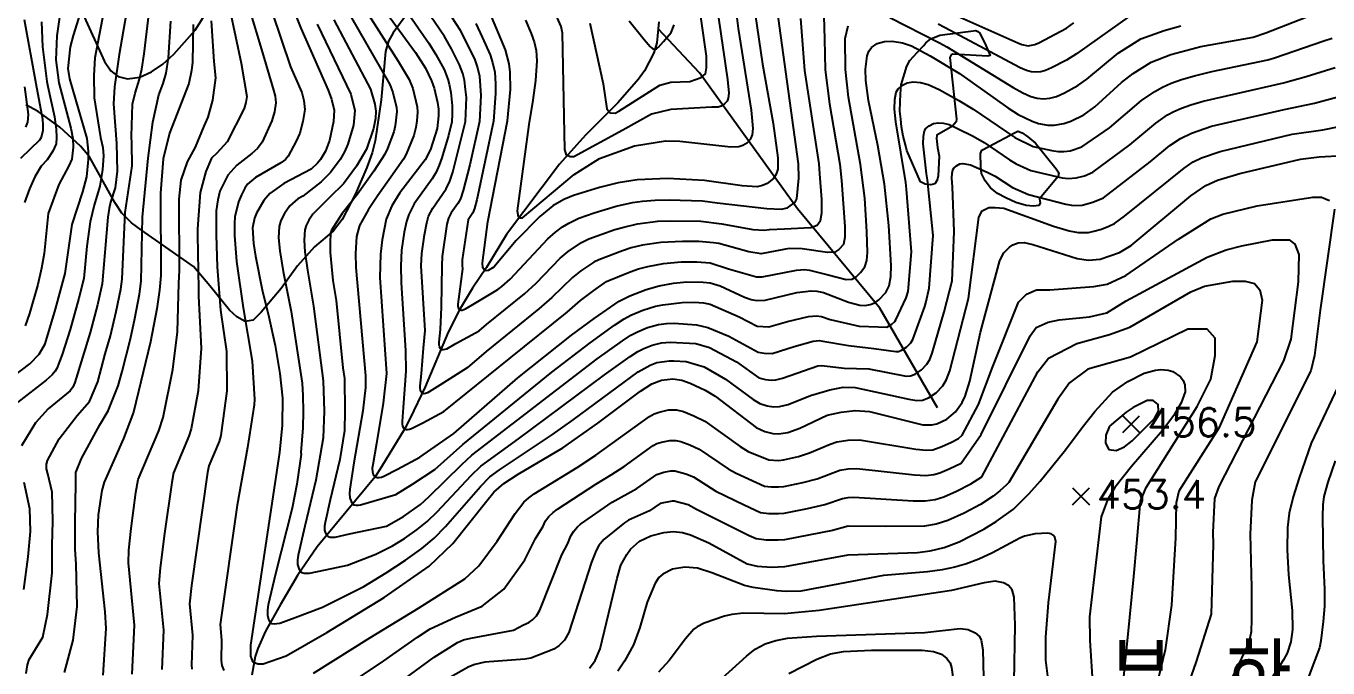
# Model space of a CAD drawing. Extents: x 197794 to 200030, y 561152 to 563931.
# Drawn here: x 198000.5 to 198413.7, y 562794.6 to 562998.3 of the extents above; entities that cross this region are included whole.
import ezdxf

# ---------------------------------------------------------------- set-up
doc = ezdxf.new("R2010")
doc.units = 0
for name, color, linetype in [('E0022112', 5, 'CONTINUOUS'), ('F0017111', 30, 'CONTINUOUS'), ('F0017114', 7, 'CONTINUOUS'), ('F0027132', 7, 'CONTINUOUS'), ('F0027217', 7, 'CONTINUOUS'), ('G0037213', 32, 'CONTINUOUS'), ('H0049233', 3, 'CONTINUOUS')]:
    doc.layers.add(name, color=color, linetype=linetype)
doc.styles.add('NGSW', font='romans.shx', dxfattribs={"bigfont": 'ngsw.shx'})

# ---------------------------------------------------------------- blocks, each defined once
blk = doc.blocks.new('F0027217')
at = {"layer": 'F0027217'}
for p, q in [((-2.652, 2.652), (2.652, -2.652)), ((-2.652, -2.652), (2.652, 2.652))]:
    blk.add_line(p, q, dxfattribs=at)

msp = doc.modelspace()

# ---------------------------------------------------------------- linework, layer by layer
at = {"layer": 'E0022112', "flags": 128}
for points in [[(198201.29, 562999.66), (198201.069, 562997.452), (198200.63, 562993.06), (198199.69, 562989.82), (198196.79, 562984.09), (198194.84, 562981.45), (198188.29, 562973.94), (198177.99, 562963.73), (198169.8, 562954.48), (198152.95, 562932.18), (198146.57, 562921.7), (198142.17, 562915.17), (198138.02, 562908.3), (198134.42, 562901.24), (198127.15, 562883.82), (198122.41, 562873.92), (198120.57, 562870.42), (198113.32, 562858.47), (198111.29, 562855.31), (198092.92, 562833.03), (198086.61, 562823.94), (198081.22, 562814.75), (198076.47, 562806.29), (198074, 562800.81), (198073.19, 562798.31), (198072.14, 562792.39)], [(198289.784, 562877.198), (198271.462, 562908.83), (198245.313, 562940.305), (198214.172, 562983.461), (198201.069, 562997.452)]]:
    msp.add_lwpolyline(points, dxfattribs=at)
at = {"layer": 'F0017111'}
for points, elevation in [([(198179.4, 562999.25), (198183.65, 562980.03), (198184.83, 562972.02), (198185.89, 562970.84), (198187.42, 562970.72), (198188.59, 562971.29), (198201.58, 562979.56), (198205.11, 562980.51), (198211.13, 562980.74), (198214.79, 562982.04), (198216.08, 562983.22), (198216.44, 562985.1), (198216.44, 562988.76), (198213.16, 563011.87)], 360), ([(198011.91, 563007.22), (198010.2, 562995.22), (198009.94, 562987.58), (198010.84, 562980.33), (198014.7, 562965.94), (198015.35, 562962.7), (198015.47, 562959.95), (198015.01, 562956.15), (198014.08, 562953.99), (198010.91, 562948.11), (198007.52, 562938.85), (198006.18, 562926.17), (198005.39, 562921.51), (198004.22, 562916.35), (198001.53, 562907.11), (198000.24, 562903.25)], 480), ([(198159.02, 563000.2), (198160.84, 562995.96), (198161.77, 562993.37), (198162.38, 562990.54), (198162.54, 562987.27), (198162.15, 562981.09), (198161.29, 562974.85), (198160.02, 562967.07), (198156.38, 562939.68), (198156.62, 562937.91), (198157.21, 562937.49), (198157.99, 562937.44), (198174.43, 562951.24), (198182.45, 562956.31), (198193.54, 562960.32), (198203.44, 562961.96), (198207.97, 562961.78), (198224.18, 562960.04), (198226.73, 562960.07), (198228, 562960.51), (198229.41, 562961.42), (198230.54, 562962.6), (198231.08, 562963.8), (198231.28, 562965.88), (198230.68, 562971.68), (198226.63, 562997.55), (198225.3, 563007.82)], 370), ([(198025.21, 563003.22), (198022.34, 562988.29), (198021.97, 562982.64), (198022.09, 562975.51), (198024.14, 562962.99), (198024.87, 562959.75), (198025.04, 562957.11), (198024.74, 562952.78), (198023.95, 562947.56), (198022.07, 562941.5), (198020.81, 562936.19), (198019.81, 562928.54), (198018.78, 562918.2), (198017.27, 562912.03), (198014.52, 562902.02), (198011.9, 562894.07), (198010.28, 562889.71), (198009.76, 562888.79), (198008.81, 562887.67), (198006.83, 562885.92), (197997.83, 562879.01)], 470), ([(198065.2, 563003.46), (198068.76, 562986.56), (198070.53, 562976), (198070.24, 562974.09), (198069.73, 562972.22), (198064.3, 562961.62), (198061.01, 562957.99), (198059.33, 562956.39), (198057.55, 562952.22), (198055.78, 562945.57), (198054.91, 562934.03), (198054.9, 562932.07), (198055.2, 562914.93), (198055.19, 562912.65), (198056.03, 562896.14), (198055.09, 562882.62), (198052.93, 562870.49), (198052.17, 562868.19), (198047.3, 562856.58), (198046.72, 562853.48), (198044.47, 562837.32), (198043.08, 562826.43), (198042.67, 562821.47), (198044.08, 562806.64), (198043.59, 562794.12)], 440), ([(198071.53, 563003.21), (198075.18, 562990.87), (198079, 562977.98), (198079.55, 562976.08), (198079.73, 562973.94), (198079.3, 562971.07), (198078.53, 562968.26), (198075.42, 562961.48), (198073.97, 562959.48), (198072.11, 562957.89), (198067.4, 562954.16), (198064.56, 562950.97), (198061.96, 562945.91), (198061.4, 562943.21), (198060.84, 562939.65), (198060.77, 562931.99), (198061.19, 562921.89), (198062.24, 562908.21), (198064.08, 562895.03), (198064.25, 562882.61), (198062.29, 562868.36), (198061.74, 562866.46), (198058.49, 562858.73), (198058.11, 562856.66), (198053.02, 562820.8), (198052.37, 562814.95), (198053.3, 562805.06), (198052.98, 562795.54), (198053.13, 562794.27)], 435), ([(198078.44, 563002.98), (198084.43, 562985.43), (198087.96, 562977.27), (198088.69, 562974.73), (198088.94, 562971.88), (198088.36, 562968.06), (198087.34, 562964.31), (198086.22, 562961.85), (198083.67, 562957.02), (198082.8, 562955.96), (198081.3, 562954.94), (198073.27, 562950.27), (198070.75, 562948.13), (198069.89, 562946.86), (198068.84, 562944.83), (198067.9, 562942.59), (198066.75, 562937.75), (198066.6, 562935.69), (198066.64, 562931.91), (198067.25, 562923.58), (198069.4, 562908.97), (198072.27, 562891.97), (198073.02, 562879.86), (198072.91, 562878.16), (198070.75, 562864.57), (198067.53, 562846.26), (198062.06, 562808.43), (198062.53, 562803.49), (198062.36, 562796.95), (198062.67, 562795.45), (198063.28, 562793.88)], 430), ([(198108.57, 563003.01), (198118.63, 562987.23), (198122.09, 562981.39), (198123.24, 562978.49), (198124.61, 562972.73), (198124.74, 562971.06), (198124.55, 562968.26), (198124.19, 562966.11), (198123.52, 562963.62), (198121.17, 562957.69), (198120.24, 562956.12), (198116.25, 562950.43), (198112.09, 562944.55), (198109.21, 562940.12), (198106.33, 562935.03), (198105.31, 562931.53), (198105, 562926.17), (198105.19, 562921.76), (198108.22, 562887.29), (198108.21, 562883.59), (198107.37, 562876.18), (198104.55, 562859.71), (198103.22, 562851.35), (198103.16, 562849.97), (198103.22, 562848.6), (198103.65, 562847.47), (198104.15, 562846.65), (198104.6, 562846.44), (198105.22, 562846.28), (198105.94, 562846.33), (198106.68, 562846.39), (198110.96, 562847.65), (198117.86, 562849.66), (198123.13, 562852.93), (198130.21, 562857.62), (198139.09, 562865.56), (198167.34, 562888.48), (198179.47, 562897.82), (198187.22, 562903.38), (198190.3, 562905.39), (198192.45, 562906.6), (198196.2, 562908.17), (198200.29, 562909.45), (198202.6, 562909.91), (198208.7, 562910.56), (198212.48, 562910.69), (198215.46, 562910.55), (198217.6, 562910.1), (198226.85, 562906.1), (198232.57, 562903.07), (198236.19, 562902.9), (198242.14, 562904.59), (198248.84, 562906.2), (198251.37, 562906.4), (198252.95, 562906.16), (198255.68, 562905.22), (198264.9, 562903.1), (198270.93, 562902.91), (198273.62, 562902.8), (198275.22, 562903.72), (198276.23, 562904.62), (198276.53, 562905.12), (198279.78, 562912.13), (198280.43, 562914.15), (198281.51, 562926.68), (198279.96, 562946.6), (198279.68, 562948.7), (198276.49, 562967.92), (198276.09, 562971.92), (198276.24, 562975.08), (198276.66, 562977.35), (198277.23, 562978.4), (198278.4, 562979.45), (198280.15, 562980.29), (198282.04, 562980.59), (198284.33, 562980.4), (198286.78, 562979.78), (198290.28, 562978.16), (198296.56, 562974.73), (198301.02, 562972), (198314.25, 562962.99), (198320.08, 562960.15), (198326.05, 562958.83), (198328.1, 562958.54), (198329.86, 562958.57), (198331.83, 562958.79), (198335.56, 562960.05), (198344.39, 562966.05), (198354.52, 562974.68), (198358.74, 562977.6), (198361.19, 562978.98), (198363.92, 562980.2), (198367.21, 562981.36), (198371.32, 562982.55), (198376.85, 562983.87), (198394.54, 562987.63), (198396.74, 562988.24), (198412.34, 562993.65), (198415.02, 562994.46)], 405), ([(198120.56, 563004.01), (198128.3, 562992.92), (198130.57, 562989.3), (198133.13, 562984.52), (198134.32, 562981.53), (198134.79, 562979.9), (198135.27, 562977.27), (198135.72, 562973.05), (198135.74, 562970.38), (198135.57, 562967.94), (198134.55, 562963.66), (198132.42, 562956.47), (198131.64, 562954.23), (198130.63, 562952.02), (198129.39, 562949.87), (198123.69, 562941.92), (198121.94, 562938.57), (198121.22, 562936.31), (198120.53, 562932.93), (198119.66, 562927.17), (198119.4, 562922.24), (198119.57, 562916.85), (198120.89, 562895.35), (198121, 562888.77), (198120.13, 562877.33), (198119.85, 562872.85), (198119.88, 562872.12), (198119.98, 562871.41), (198120.26, 562870.83), (198120.57, 562870.42), (198121.01, 562870.31), (198121.58, 562870.28), (198122.21, 562870.44), (198122.85, 562870.61), (198126.43, 562872.42), (198133.1, 562876), (198154.37, 562893.16), (198172.24, 562907.55), (198176.46, 562911.25), (198180.66, 562914.47), (198184.7, 562917.24), (198185.49, 562917.63), (198192.25, 562920.39), (198194.91, 562921.32), (198197.78, 562922.03), (198202.81, 562922.99), (198208.43, 562923.48), (198213.4, 562923.54), (198217.57, 562923.23), (198223.43, 562921.27), (198230.79, 562919.23), (198232.32, 562918.8), (198234.09, 562918.72), (198245.04, 562920.91), (198247.57, 562921.11), (198249.14, 562920.88), (198255.08, 562919.35), (198260.72, 562917.94), (198262.63, 562918.02), (198263.94, 562918.78), (198265.34, 562920.09), (198266.64, 562921.89), (198267.3, 562923.92), (198267.54, 562926.48), (198267.37, 562933.07), (198266.68, 562943.68), (198265.33, 562954.39), (198261.48, 562975.78), (198260.52, 562984.59), (198260.47, 562994.34), (198261.44, 562998.46)], 395), ([(198253.63, 563001.49), (198253.88, 562994.2), (198254.06, 562984.41), (198255.5, 562973.7), (198258.76, 562954.48), (198259.32, 562949.36), (198260.39, 562934.7), (198260.39, 562931.3), (198259.89, 562929.06), (198258.48, 562927.4), (198257.16, 562926.57), (198254.83, 562926.49), (198246.78, 562927.65), (198242.71, 562927.78), (198238.79, 562926.99), (198233.81, 562926.08), (198229.91, 562926.66), (198220.38, 562929.3), (198218.63, 562929.54), (198214, 562929.98), (198208.81, 562930.02), (198201.91, 562929.68), (198196.18, 562928.79), (198192.54, 562927.94), (198189.8, 562927.06), (198182.3, 562924.2), (198180.71, 562923.43), (198176.6, 562920.63), (198173.92, 562918.56), (198167.31, 562912.18), (198163.26, 562908.64), (198146.56, 562895.02), (198140.46, 562889.88), (198131.83, 562884.38), (198128.44, 562882.26), (198127.87, 562881.95), (198127.26, 562881.73), (198126.7, 562881.68), (198126.2, 562881.85), (198125.83, 562882.23), (198125.62, 562882.76), (198125.56, 562883.41), (198125.58, 562884.07), (198126.01, 562888.1), (198126.63, 562896.08), (198127.13, 562901.77), (198125.9, 562922.28), (198126.08, 562926.16), (198126.95, 562932.12), (198127.63, 562935.89), (198128.23, 562937.98), (198129.54, 562940.5), (198133.86, 562946.71), (198134.94, 562949.08), (198135.94, 562951.98), (198139.99, 562968.01), (198140.23, 562975.68), (198140, 562978.18), (198139.6, 562981.18), (198139.06, 562983.29), (198138.01, 562986.08), (198135.47, 562991.16), (198133.29, 562994.98), (198127.33, 563003.67)], 390), ([(198134.09, 563003.33), (198138.28, 562997.05), (198142.89, 562987.65), (198143.79, 562985.05), (198144.4, 562982.46), (198144.86, 562976.33), (198144.4, 562968.08), (198141.29, 562954.35), (198139.24, 562946.13), (198138.33, 562943.55), (198137.49, 562942), (198135.39, 562939.08), (198134.51, 562937.4), (198134.04, 562935.46), (198132.5, 562925.16), (198132.4, 562922.31), (198132.27, 562909.17), (198131.93, 562902.08), (198131.54, 562897.99), (198131.54, 562897.32), (198131.62, 562896.66), (198131.86, 562896.12), (198132.12, 562895.74), (198132.49, 562895.66), (198132.96, 562895.65), (198133.47, 562895.8), (198133.99, 562895.96), (198136.89, 562897.56), (198144.31, 562901.64), (198146.64, 562903.59), (198158.72, 562913.34), (198162.38, 562916.8), (198170.01, 562924.71), (198172.54, 562926.79), (198176.73, 562929.62), (198179.1, 562930.78), (198187.35, 562933.73), (198190.17, 562934.57), (198194.59, 562935.55), (198201.01, 562936.38), (198204.94, 562936.58), (198214.6, 562936.41), (198221.3, 562935.58), (198231.15, 562933.8), (198234.89, 562933.55), (198236.42, 562933.82), (198241.2, 562933.96), (198249.52, 562934.39), (198251.51, 562935.13), (198252.59, 562936.63), (198253.01, 562939.03), (198253.01, 562943.27), (198252.44, 562951.48), (198252.19, 562954.57), (198247.6, 562984.24), (198246.34, 563000.74)], 385), ([(198143.27, 562999.11), (198145.25, 562994.86), (198147.77, 562989.21), (198148.52, 562986.81), (198149.21, 562983.74), (198149.48, 562980.02), (198149.49, 562976.98), (198148.81, 562968.15), (198143.55, 562943.18), (198142.8, 562940.4), (198142.29, 562939.12), (198140.8, 562936.82), (198138.91, 562924.15), (198138.91, 562922.34), (198138.99, 562921.27), (198137.95, 562913.21), (198137.56, 562910.05), (198137.54, 562909.53), (198137.58, 562909.02), (198137.73, 562908.6), (198138.02, 562908.3), (198138.44, 562908.15), (198138.91, 562908.18), (198139.43, 562908.35), (198139.92, 562908.59), (198142.83, 562910.32), (198150.22, 562914.77), (198151.45, 562915.73), (198154.17, 562918.03), (198166.1, 562930.86), (198168.48, 562932.95), (198170.71, 562934.58), (198172.74, 562935.81), (198175.91, 562937.35), (198180.76, 562939.04), (198187.8, 562941.19), (198193, 562942.3), (198196.18, 562942.75), (198200.11, 562943.08), (198204.62, 562943.22), (198215.21, 562942.84), (198219.79, 562942.27), (198235.64, 562940.44), (198240.12, 562940.19), (198242.11, 562940.67), (198244.61, 562942.5), (198245.09, 562943.46), (198245.77, 562950.04), (198245.62, 562954.67), (198244.52, 562963.12), (198238.85, 563003.8)], 380), ([(198220.21, 563000.92), (198223.06, 562981.35), (198223.51, 562977.01), (198223.36, 562975.44), (198222.95, 562974.54), (198222.11, 562973.66), (198221.05, 562972.97), (198220.09, 562972.65), (198218.18, 562972.62), (198205.1, 562971.88), (198198.97, 562970.35), (198189.89, 562965.28), (198174.32, 562956.79), (198173.14, 562956.79), (198171.96, 562957.38), (198171.49, 562959.15), (198170.74, 562996.06), (198170.28, 562998.18), (198167.9, 563003.69)], 365), ([(197999.84, 563000.4), (198003.55, 562980.09), (198005.66, 562968.81), (198005.86, 562966.84), (198005.81, 562965.2), (198005.26, 562963.01), (198004.79, 562962.12), (198001.74, 562959.25), (197998.73, 562956.32)], 490), ([(198032.3, 563002.12), (198030.04, 562989.28), (198028.6, 562979.01), (198028.22, 562973.63), (198029.22, 562961.1), (198029.44, 562952.28), (198028.74, 562947.01), (198027.33, 562942.46), (198026.83, 562940.49), (198026.39, 562937.66), (198024.69, 562916.55), (198023.19, 562909.87), (198020.88, 562901.05), (198015.97, 562885.19), (198015.28, 562883.72), (198014.47, 562882.62), (198007.55, 562876.84), (198003.47, 562872.47), (197999.02, 562865.1)], 465), ([(198005.41, 562999.63), (198005.67, 562991.73), (198007.05, 562980.71), (198007.35, 562979.11), (198009.53, 562969.57), (198010.07, 562965.57), (198010.15, 562962.93), (198010, 562961.01), (198008.99, 562958.62), (198007.14, 562955.92), (198005.29, 562953.91), (198003.25, 562950.48), (198001.62, 562946.64), (197999.96, 562942.32)], 485), ([(198000.54, 562792.83), (198000.92, 562795.63), (198001.48, 562797.27), (198005.76, 562804.44), (198007.26, 562811.6), (198008.8, 562824.8), (198008.79, 562833.52), (198009.01, 562841.25), (198008.79, 562850.42), (198007.4, 562856.23), (198006.95, 562857.85), (198007.01, 562859.31), (198007.32, 562860.43), (198011.04, 562867.34), (198016.72, 562874.75), (198020.6, 562879.2), (198023.24, 562885.44), (198025.64, 562894.34), (198027.24, 562900.08), (198029.12, 562907.71), (198030.6, 562914.89), (198030.96, 562918.04), (198031.97, 562939.13), (198032.59, 562943.42), (198034.12, 562953.95), (198034.1, 562961.1), (198033.92, 562963.41), (198034.23, 562973.51), (198035.1, 562977.01), (198036.46, 562981.48), (198037.24, 562984.62), (198038.02, 562989.54), (198039.39, 563001.01)], 460), ([(198012.7, 562793.18), (198015.44, 562803.43), (198016.69, 562814.11), (198016.41, 562827.59), (198016.11, 562832.34), (198016.12, 562840.9), (198016.3, 562853.07), (198016.3, 562856.67), (198018.11, 562861.12), (198023.94, 562871.8), (198026.57, 562876.24), (198029.73, 562884.16), (198030.94, 562888.74), (198033.6, 562899.11), (198035.05, 562905.55), (198036.51, 562913.23), (198037, 562917.43), (198037.48, 562937.73), (198039.25, 562956.45), (198040.74, 562967.88), (198042.67, 562976.49), (198043.96, 562980.07), (198044.91, 562983.4), (198045.68, 562988.21), (198046.48, 562999.91)], 455), ([(198034.21, 562792.71), (198034.85, 562808.21), (198032.98, 562827.99), (198033.14, 562832.06), (198033.85, 562838.94), (198035.34, 562850.3), (198036.1, 562854.43), (198042.6, 562869.91), (198043.96, 562874.1), (198047.03, 562889.3), (198048.53, 562901.27), (198048.97, 562916.71), (198049.16, 562920.76), (198049.03, 562943.44), (198049.72, 562949.46), (198051.7, 562955.21), (198054.25, 562959.86), (198057.06, 562966.59), (198058.25, 562969.39), (198059.78, 562974.78), (198060.68, 562981.91), (198060.23, 562987.11), (198059.37, 562999.99)], 445), ([(198092.91, 562998.97), (198103.6, 562976.7), (198104.86, 562971.49), (198104.43, 562966.91), (198102.64, 562960.82), (198101.54, 562958.41), (198100.13, 562955.95), (198097.14, 562951.86), (198094.15, 562948.87), (198088.33, 562944.4), (198086.76, 562943.49), (198084.24, 562941.34), (198082.54, 562938.86), (198081.33, 562936.61), (198080.82, 562934.77), (198080.65, 562931.1), (198080.99, 562927.01), (198082.08, 562920.4), (198084.65, 562907.77), (198088.13, 562884.96), (198088.37, 562881.15), (198088.43, 562876.02), (198088.32, 562870.8), (198087.72, 562862.98), (198087.8, 562862.46), (198086.47, 562852.95), (198084.92, 562845.36), (198079.68, 562824.55), (198077.32, 562814.69), (198077.12, 562813.05), (198077.07, 562811.41), (198077.47, 562810.02), (198078, 562809), (198078.54, 562808.79), (198079.28, 562808.65), (198080.12, 562808.75), (198080.98, 562808.87), (198085.92, 562810.62), (198094.59, 562813.94), (198107.73, 562820.48), (198114.73, 562824.78), (198120.93, 562828.86), (198126.09, 562832.59), (198129.98, 562835.84), (198133.62, 562839.54), (198144.67, 562852.24), (198147.68, 562855.24), (198150.76, 562857.55), (198167.59, 562868.75), (198174.12, 562873.4), (198194.74, 562888.58), (198198.59, 562890.69), (198200.71, 562891.53), (198204.71, 562892.15), (198206.04, 562892.09), (198209.95, 562891.89), (198215.73, 562890.19), (198222.48, 562886.28), (198231.22, 562879.88), (198233.32, 562878.51), (198235.69, 562877.77), (198237.73, 562877.49), (198239.62, 562877.59), (198242.33, 562878.29), (198249.45, 562881.13), (198255.53, 562882.86), (198259.79, 562883.71), (198263.62, 562883.63), (198272.38, 562881.78), (198280.61, 562879.93), (198283.18, 562879.52), (198284.96, 562879.64), (198286.9, 562880.37), (198289.38, 562881.97), (198291.42, 562884.18), (198292.64, 562886.21), (198293.65, 562888.93), (198299.58, 562911.93), (198302.87, 562937.72), (198303.88, 562939.72), (198306.03, 562940.73), (198308.03, 562940.73), (198310.76, 562940.58), (198326.59, 562934.84), (198331.59, 562933.4), (198334.37, 562932.85), (198337.63, 562932.86), (198339.41, 562933.2), (198341.79, 562933.93), (198344.17, 562934.83), (198345.95, 562935.7), (198349.05, 562937.97), (198368.04, 562953.24), (198370.87, 562955.21), (198373.57, 562956.49), (198379.47, 562958.5), (198402.36, 562964), (198412.06, 562965.45), (198417.73, 562966.58)], 420), ([(198098.13, 563000.32), (198109.76, 562978.26), (198111.15, 562973.52), (198111.48, 562971.34), (198111.35, 562969.04), (198110.79, 562965.81), (198108.51, 562959.25), (198105.31, 562953.84), (198101.23, 562948.31), (198096.92, 562944), (198091.55, 562938.62), (198090.27, 562936.76), (198089.37, 562935.07), (198088.98, 562933.69), (198088.8, 562930.36), (198088.99, 562926.73), (198089.78, 562920.86), (198091.75, 562909.5), (198094.83, 562885.73), (198095.05, 562876.08), (198094.74, 562867.68), (198092.45, 562854.2), (198088.92, 562839.63), (198086.83, 562830.48), (198086.65, 562828.97), (198086.62, 562827.45), (198087.01, 562826.16), (198087.5, 562825.22), (198088.01, 562824.93), (198088.73, 562824.7), (198089.57, 562824.69), (198090.44, 562824.7), (198095.57, 562825.77), (198102.49, 562827.23), (198111.52, 562830.71), (198116.74, 562833.4), (198120.58, 562835.77), (198124.64, 562838.62), (198127.8, 562841.16), (198130.97, 562844.21), (198141.71, 562855.72), (198144.82, 562858.68), (198156.82, 562867.33), (198184.08, 562887.61), (198192.24, 562893.51), (198194.65, 562895.02), (198196.54, 562895.99), (198199.21, 562897.08), (198202.13, 562897.81), (198204.89, 562898.03), (198213.1, 562897.6), (198217.35, 562896.32), (198225.94, 562891.83), (198233.07, 562886.7), (198235.19, 562886.15), (198237.06, 562885.95), (198238.47, 562886.03), (198240.51, 562886.56), (198251.8, 562890.51), (198253.06, 562890.6), (198253.85, 562890.49), (198260.15, 562889.79), (198267.95, 562889.51), (198279.84, 562887.27), (198281.18, 562887.36), (198282.63, 562887.91), (198284.66, 562889.22), (198286.36, 562890.99), (198287.27, 562892.51), (198288.02, 562894.55), (198291.9, 562907.65), (198294.4, 562917.48), (198294.99, 562933.13), (198294.49, 562947.27), (198294.33, 562950.04), (198294.4, 562951.62), (198294.62, 562952.76), (198294.9, 562953.28), (198295.75, 562953.98), (198296.88, 562954.57), (198297.82, 562954.72), (198300.19, 562954.32), (198305.51, 562951.97), (198308.06, 562950.73), (198313.57, 562947.13), (198318.66, 562944.92), (198330.43, 562941.78), (198332.87, 562941.42), (198335.69, 562941.5), (198339.09, 562942.4), (198342.48, 562943.82), (198357.28, 562955.24), (198363.53, 562960.39), (198366.83, 562962.68), (198370.36, 562964.39), (198376.76, 562966.52), (198399.76, 562971.88), (198409.39, 562973.87), (198416.82, 562975.87)], 415), ([(198103.35, 563001.66), (198115.93, 562979.83), (198116.89, 562977.21), (198118.02, 562972.46), (198118.11, 562971.2), (198117.67, 562966.69), (198117.16, 562964.72), (198115.23, 562959.53), (198114.38, 562957.68), (198110.84, 562952.31), (198105.66, 562944.99), (198100.79, 562938.9), (198098.86, 562935.89), (198097.4, 562933.53), (198097.15, 562932.61), (198096.95, 562929.63), (198097, 562926.45), (198097.87, 562917.63), (198098.86, 562911.24), (198101.06, 562889.86), (198101.52, 562886.51), (198101.67, 562876.14), (198101.55, 562870), (198100.12, 562860.78), (198097.02, 562847.99), (198095.37, 562840.79), (198095.23, 562839.59), (198095.21, 562838.39), (198095.51, 562837.38), (198095.9, 562836.64), (198096.36, 562836.38), (198097, 562836.17), (198097.76, 562836.17), (198098.54, 562836.18), (198103.13, 562837.15), (198114.89, 562839.64), (198120.23, 562842.67), (198125.63, 562846.49), (198128.31, 562848.89), (198138.76, 562859.19), (198141.95, 562862.12), (198181.78, 562892.72), (198189.73, 562898.45), (198192.47, 562900.21), (198194.49, 562901.29), (198197.7, 562902.63), (198201.21, 562903.63), (198203.75, 562903.97), (198206.18, 562904.06), (198213.27, 562903.55), (198216.84, 562902.7), (198223.57, 562899.98), (198232.82, 562894.88), (198234.69, 562894.53), (198237.33, 562894.47), (198244.21, 562896.64), (198250.32, 562898.35), (198252.22, 562898.5), (198253.4, 562898.33), (198261.54, 562896.96), (198269.59, 562896.02), (198276.51, 562895.02), (198277.4, 562895.08), (198278.37, 562895.45), (198279.94, 562896.47), (198281.29, 562897.8), (198281.9, 562898.82), (198285.68, 562909.38), (198286.17, 562910.9), (198287.14, 562915.11), (198288.39, 562931.84), (198286.57, 562949.5), (198286.3, 562951.44), (198285.21, 562960.98), (198285.32, 562963.35), (198285.64, 562965.05), (198286.06, 562965.84), (198287.07, 562966.71), (198288.51, 562967.43), (198289.93, 562967.66), (198291.65, 562967.51), (198293.49, 562967.05), (198296.11, 562965.83), (198301.04, 562963.35), (198304.54, 562961.36), (198312.58, 562955.92), (198314.75, 562954.64), (198319.37, 562952.54), (198329.27, 562950.16), (198331.36, 562949.99), (198333.76, 562950.14), (198336.39, 562950.86), (198339.02, 562951.94), (198350.84, 562960.65), (198359.03, 562967.53), (198362.79, 562970.14), (198364.74, 562971.22), (198367.14, 562972.3), (198370.18, 562973.39), (198374.04, 562974.53), (198399.53, 562980.29), (198406.72, 562982.28), (198415.92, 562985.17)], 410), ([(198191.86, 562999.99), (198196.67, 562994.11), (198198.58, 562991.83), (198198.93, 562991.5), (198199.31, 562991.2), (198199.7, 562991.05), (198200.03, 562991), (198200.3, 562991.04), (198200.61, 562991.15), (198200.92, 562991.38), (198201.22, 562991.62), (198202.75, 562993.41), (198205.21, 562996.3), (198206.18, 562998.7)], 355), ([(198274.67, 563001.1), (198290.37, 562993.04), (198292.71, 562991.73), (198313.74, 562978.85), (198316.81, 562977.15), (198319.38, 562976), (198321.39, 562975.48), (198323.39, 562975.25), (198325.42, 562975.49), (198327.54, 562976.02), (198330.05, 562977.13), (198334.31, 562979.51), (198337.12, 562981.46), (198347.06, 562989.75), (198354.29, 562994.27), (198361.72, 562996.92), (198366.93, 562998.38)], 395), ([(198351, 563001.66), (198333.91, 562989.56), (198330.67, 562987.56), (198325.97, 562985.07), (198324.08, 562984.24), (198322.5, 562983.84), (198320.97, 562983.66), (198319.47, 562983.83), (198317.96, 562984.22), (198316.03, 562985.08), (198291.96, 562997.9), (198289.94, 562998.93)], 390), ([(198293.37, 563002.79), (198315.26, 562993.02), (198316.55, 562992.45), (198318.55, 562992.07), (198320.63, 562992.46), (198321.88, 562993.01), (198330.7, 562997.66), (198333.06, 562999.36)], 385), ([(198000.03, 562979.06), (198001.14, 562970.24), (198000.98, 562967.82), (198000.34, 562966.26)], 495), ([(198091.69, 562792.94), (198109.56, 562804.18), (198125.05, 562813.57), (198139.79, 562822.95), (198144.23, 562827.06), (198149.95, 562834.89), (198155.71, 562843.64), (198158.48, 562847.23), (198160.01, 562848.62), (198161.75, 562849.88), (198175.42, 562858.27), (198181.27, 562862.12), (198198.38, 562874.44), (198199.86, 562875.25), (198201.39, 562875.86), (198204.36, 562876.52), (198206.94, 562876.5), (198209.14, 562875.97), (198212.4, 562874.67), (198215.86, 562872.96), (198227.11, 562864.96), (198229.71, 562863.38), (198236.17, 562860.71), (198239.3, 562860.52), (198240.88, 562860.69), (198245.59, 562861.76), (198249.13, 562862.87), (198255.66, 562865.65), (198257.85, 562866.35), (198261.41, 562866.97), (198265.02, 562867.05), (198282.91, 562864.1), (198286.3, 562863.73), (198288.26, 562863.87), (198291.11, 562864.88), (198294.22, 562866.25), (198296.43, 562867.47), (198297.59, 562868.52), (198302.78, 562878.2), (198307.28, 562890.32), (198315.46, 562910.67), (198317.97, 562913.29), (198321.18, 562914.6), (198325.36, 562914.6), (198339.35, 562915.65), (198343.61, 562916.4), (198349.57, 562919.14), (198366.29, 562930.69), (198376.47, 562937.12), (198380.32, 562938.6), (198391.23, 562941.31), (198408.85, 562944.08), (198411.6, 562944.08), (198414.16, 562942.98)], 430), ([(198415.8, 562940.24), (198411.18, 562908.2), (198409.41, 562893.8), (198408.25, 562888.89), (198390.62, 562853.65), (198389.47, 562847.87), (198388.97, 562837.05), (198389.36, 562820.2), (198389.46, 562810.09), (198389.29, 562806.09), (198388.64, 562803.09), (198387.73, 562800.81), (198377.22, 562779.11)], 430), ([(198102.55, 562789.2), (198114.04, 562796.88), (198124.7, 562804.36), (198128.77, 562807.03), (198136.82, 562810.76), (198145.22, 562814.22), (198152.14, 562819.65), (198158.8, 562829), (198162.14, 562835.67), (198164.48, 562839.45), (198165.37, 562841.31), (198166.42, 562842.66), (198167.74, 562844.02), (198169.1, 562845.07), (198181.28, 562852.97), (198186.16, 562855.87), (198190.29, 562858.56), (198199.51, 562865.24), (198200.71, 562865.86), (198202.15, 562866.34), (198204.76, 562866.87), (198206.69, 562866.85), (198208.34, 562866.46), (198211.15, 562865.44), (198214.11, 562864.12), (198223.27, 562857.87), (198225.85, 562856.44), (198234.86, 562852.36), (198236.95, 562852.11), (198239.27, 562852.07), (198241, 562852.23), (198247.03, 562853.5), (198251.57, 562854.68), (198258.73, 562857.4), (198261.4, 562857.87), (198264.11, 562857.93), (198282.48, 562855.9), (198286.08, 562855.69), (198288.61, 562856), (198290.45, 562856.57), (198293.47, 562857.83), (198297.27, 562859.67), (198303.65, 562868.67), (198319.16, 562900.06), (198321.06, 562902.68), (198324.88, 562904.35), (198328.34, 562905.07), (198338.04, 562906.03), (198343.53, 562907.37), (198349.59, 562911.13), (198375.31, 562924.99), (198381.38, 562927.3), (198386.38, 562928.61), (198396.05, 562930.55), (198401.35, 562930.55), (198403.18, 562929.09), (198404.46, 562925.8), (198404.2, 562917.19), (198401.89, 562899), (198399.58, 562892.06), (198379.07, 562852.2), (198377.62, 562848.45), (198377.16, 562837.6), (198377.24, 562833.94), (198376.6, 562811.66), (198371.8, 562796.73), (198367.95, 562785.43)], 435), ([(198109.07, 562782.69), (198129.96, 562798.03), (198137.43, 562802.68), (198139.28, 562803.52), (198141.63, 562804.09), (198155.14, 562806.6), (198158.38, 562808.32), (198160, 562809.01), (198161.23, 562809.86), (198162.5, 562811.16), (198163.52, 562812.98), (198170.56, 562830.55), (198172.39, 562834.17), (198173.37, 562836.58), (198174.35, 562838.08), (198175.47, 562839.42), (198176.46, 562840.26), (198186.51, 562847.23), (198194.32, 562851.55), (198200.64, 562856.05), (198202.9, 562856.82), (198205.15, 562857.21), (198206.44, 562857.2), (198209.9, 562856.21), (198212.35, 562855.28), (198219.43, 562850.79), (198228.43, 562846.37), (198233.54, 562844), (198236.22, 562843.65), (198239.25, 562843.62), (198241.11, 562843.76), (198248.48, 562845.23), (198254, 562846.48), (198259.61, 562848.46), (198261.4, 562848.76), (198263.2, 562848.81), (198282.04, 562847.69), (198285.86, 562847.65), (198288.96, 562848.12), (198291.72, 562848.98), (198295.83, 562850.79), (198300.32, 562853.08), (198303.77, 562855.27), (198321.57, 562888.6), (198325.03, 562892.93), (198333.99, 562897.55), (198344.39, 562900.44), (198350.75, 562902.75), (198370.11, 562914.01), (198374.44, 562915.75), (198383.43, 562917.39), (198387.45, 562917.39), (198390.38, 562916.66), (198392.03, 562914.65), (198392.76, 562911.35), (198391.15, 562898.13), (198379.07, 562870.69), (198366.35, 562850.76), (198365.49, 562847), (198365.33, 562835.95), (198364.03, 562814.59), (198361.96, 562800.34), (198357.85, 562783.24)], 440), ([(198348.23, 562785.6), (198350.15, 562804.27), (198352.09, 562823.62), (198353.04, 562834.24), (198354.22, 562847.58), (198355.95, 562851.91), (198372.13, 562877.62), (198376.47, 562886.29), (198377.91, 562893.8), (198377.91, 562899.28), (198375.31, 562902.17), (198372.42, 562902.17), (198369.24, 562902.17), (198351.04, 562893.22), (198337.46, 562889.46), (198331.68, 562885.13), (198327.92, 562879.93), (198312.42, 562853.53), (198311.62, 562852.71), (198309.58, 562850.84), (198307.43, 562849.17), (198303.37, 562846.5), (198298.2, 562843.75), (198292.99, 562841.39), (198289.31, 562840.25), (198285.65, 562839.61), (198273.25, 562839.53), (198261.39, 562839.66), (198256.44, 562838.29), (198241.23, 562835.3), (198239.22, 562835.16), (198235.5, 562835.2), (198232.23, 562835.64), (198230.01, 562836.56), (198213.22, 562844.96), (198210.6, 562846.45), (198206.19, 562847.56), (198205.54, 562847.56), (198201.76, 562846.85), (198198.34, 562844.53), (198191.73, 562841.5), (198190.38, 562840.73), (198183.81, 562835.45), (198182.29, 562833.51), (198181.37, 562831.86), (198179.98, 562828.24), (198172.71, 562805.93), (198171.35, 562803.5), (198169.66, 562801.77), (198168.02, 562800.63), (198160.66, 562797.74), (198158.78, 562797.39), (198146.05, 562796.49), (198142.91, 562795.73), (198141.03, 562795.01), (198135.22, 562791.7)], 445), ([(198415.93, 562860.38), (198413.67, 562853.55), (198412.4, 562849.05), (198412.04, 562846.43), (198411.99, 562842.68), (198412.17, 562828.6), (198412.55, 562819.66), (198412.56, 562814.2), (198412.2, 562809.37), (198411.45, 562803.27), (198410.96, 562801.07), (198406.22, 562788.45), (198401.05, 562779.4), (198398.9, 562772.4), (198398.6, 562770.44), (198398.55, 562768.43), (198398.81, 562764.87), (198403.89, 562737.26), (198404.48, 562734.86), (198405.82, 562731.89), (198407.63, 562728.95), (198409.87, 562726.18), (198411.83, 562724.2), (198414.91, 562721.82)], 420), ([(197999.77, 562853.62), (198001.6, 562845.2), (198001.78, 562837.97), (198001.08, 562829.93), (197999.72, 562819.52)], 465), ([(198324.84, 562791.16), (198324.18, 562797.13), (198324.14, 562804.42), (198324.98, 562815.28), (198327.27, 562834.72), (198326.96, 562836.1), (198326.49, 562836.76), (198325.81, 562837.2), (198324.76, 562837.41), (198320.79, 562837.15), (198317.35, 562836.42), (198315.83, 562835.82), (198307.2, 562831.18), (198302.86, 562829.21), (198299, 562827.71), (198295.24, 562826.58), (198291.21, 562825.75), (198286.56, 562825.13), (198272.65, 562823.95), (198246.41, 562819.05), (198241.68, 562818.91), (198238.75, 562819.09), (198231.22, 562820.17), (198228.55, 562820.83), (198218.17, 562824.85), (198213.6, 562826.27), (198209.55, 562826.65), (198205.69, 562826.02), (198202.55, 562824.42), (198201.35, 562823.29), (198200.2, 562821.57), (198197.57, 562815.48), (198195.24, 562807.5), (198193.23, 562801.98), (198190.46, 562796.79), (198188.25, 562793.61)], 455), ([(198314.12, 562790.23), (198314.37, 562808.21), (198314.12, 562817.08), (198313.43, 562819.46), (198312.33, 562820.78), (198310.74, 562821.68), (198308.01, 562822.17), (198304.58, 562821.7), (198294.23, 562819.19), (198252.2, 562812.91), (198241.08, 562811.76), (198228.16, 562812.01), (198224.48, 562811.64), (198222.19, 562811.09), (198215.66, 562808.88), (198213.43, 562807.73), (198212.46, 562806.92), (198209.81, 562803.83), (198204.62, 562796.97), (198201.23, 562793.34)], 460), ([(198219.24, 562789.43), (198229.13, 562798.43), (198231.85, 562800.59), (198235.05, 562802.28), (198238.46, 562803.38), (198242.11, 562804.06), (198251.39, 562804.7), (198285.73, 562805.86), (198296.9, 562807.12), (198299.44, 562806.79), (198301.74, 562805.79), (198303.03, 562804.57), (198303.6, 562803.46), (198304.12, 562800.44), (198304.56, 562782.88)], 465), ([(198242.53, 562792.92), (198251.44, 562797.44), (198255.83, 562799.13), (198259.96, 562799.87), (198268.8, 562800.26), (198284.88, 562800.23), (198288.44, 562799.9), (198291.02, 562798.97), (198292.74, 562797.62), (198293.76, 562796.22), (198294.16, 562794.78), (198294.81, 562790.2)], 470)]:
    msp.add_lwpolyline(points, dxfattribs=dict(at, elevation=elevation))
at = {"layer": 'F0017111', "elevation": 455, "flags": 128}
msp.add_lwpolyline([(198344.36, 562871.33), (198343.17, 562868.55), (198343.06, 562866.01), (198344.13, 562863.91), (198346.49, 562863.67), (198349.05, 562864.76), (198351.52, 562866.68), (198358.6, 562873.84), (198359.87, 562876.17), (198359.76, 562878.27), (198358.25, 562879.48), (198356.26, 562879.47), (198351.84, 562877.25), (198349.6, 562875.81)], close=True, dxfattribs=at)
at = {"layer": 'F0017114'}
for points, elevation in [([(198081.98, 563012.21), (198087.69, 562997.63), (198096.4, 562977.98), (198097.44, 562975.13), (198098.23, 562971.63), (198098.07, 562968), (198096.77, 562962.07), (198095.52, 562958.63), (198093.97, 562955.94), (198093.03, 562954.78), (198090.95, 562952.93), (198082.28, 562948.33), (198077.89, 562945.17), (198075.97, 562942.97), (198073.63, 562938.96), (198072.96, 562937.35), (198072.36, 562934.35), (198072.66, 562929.3), (198073.3, 562925.27), (198075.44, 562914.64), (198077.57, 562906.1), (198079.52, 562897), (198081.04, 562888.11), (198081.84, 562880.26), (198081.78, 562871.65), (198080.88, 562863.02), (198071.75, 562801.91), (198071.75, 562798.36), (198072.37, 562796.67), (198074.06, 562795.9), (198075.76, 562795.9), (198083.01, 562798.52), (198095.97, 562805.92), (198114.18, 562817.02), (198128.38, 562826.89), (198135.94, 562834.14), (198146.25, 562847.14), (198148.99, 562850.4), (198152.1, 562853.2), (198156.69, 562856.18), (198170.84, 562864.44), (198181.93, 562872.3), (198195.44, 562882.51), (198199.06, 562884.78), (198202.21, 562885.99), (198205.73, 562886.36), (198208.64, 562885.94), (198211.25, 562885.04), (198216.06, 562882.75), (198219.18, 562880.84), (198232.25, 562870.96), (198234.9, 562869.69), (198237.48, 562869.07), (198239.33, 562868.98), (198242.2, 562869.33), (198246.1, 562870.73), (198254.76, 562874.81), (198259.18, 562875.78), (198263.66, 562876.35), (198268.18, 562875.99), (198285.11, 562871.78), (198287.92, 562871.74), (198289.57, 562872.1), (198292.76, 562873.57), (198295.44, 562875.87), (198297.53, 562878.87), (198298.48, 562880.94), (198300.05, 562885.66), (198303.37, 562901.15), (198309.52, 562923.96), (198310.79, 562926.33), (198312.57, 562928.16), (198313.61, 562928.86), (198315.31, 562929.55), (198317.24, 562929.68), (198319.96, 562929.02), (198334.06, 562924.53), (198337.7, 562924.02), (198341.42, 562924.41), (198347.56, 562926.52), (198351.26, 562928.66), (198370.18, 562944.43), (198374.91, 562947.75), (198378.66, 562949.42), (198385.72, 562951.54), (198404.97, 562956.13), (198410.84, 562956.79), (198418.63, 562957.29)], 425), ([(197990.59, 562882.84), (198001.71, 562891.2), (198004.6, 562894.24), (198006.5, 562897.45), (198009.82, 562908.52), (198012.87, 562919.86), (198015.07, 562935.38), (198018.54, 562945.71), (198019.77, 562950.52), (198020.3, 562956.04), (198020.31, 562958.62), (198019.86, 562962.65), (198014.33, 562981.54), (198013.85, 562984.82), (198014.6, 562991.76), (198015.49, 562995.3), (198017.78, 563002.45)], 475), ([(198114.85, 563002.49), (198124.06, 562989.9), (198127.3, 562985.01), (198129.21, 562980.91), (198129.98, 562978.62), (198131.07, 562974.08), (198131.34, 562971.94), (198131.4, 562969.89), (198130.92, 562965.84), (198128.85, 562959.2), (198127.11, 562955.86), (198119.11, 562945.42), (198116.58, 562941.26), (198114.74, 562937.04), (198113.47, 562930.45), (198113.01, 562925.9), (198112.79, 562918.52), (198114.91, 562888.06), (198113.86, 562878.65), (198111.71, 562865.89), (198110.5, 562859.14), (198110.38, 562858.03), (198110.42, 562856.92), (198110.7, 562856), (198111.29, 562855.31), (198111.87, 562855.05), (198112.55, 562855.04), (198113.31, 562855.23), (198114.04, 562855.53), (198118.4, 562857.69), (198125.47, 562861.57), (198136.23, 562869), (198156.56, 562886.75), (198173.59, 562900.27), (198180.75, 562905.58), (198188.68, 562911.05), (198192.12, 562912.74), (198197.28, 562914.69), (198201.46, 562915.85), (198205.96, 562916.73), (198210.17, 562917.15), (198215.41, 562917.06), (198217.62, 562916.81), (198220.75, 562915.92), (198228.48, 562912.31), (198230.61, 562911.56), (198232.32, 562911.25), (198235.04, 562911.34), (198245.1, 562913.75), (198249.62, 562914.34), (198251.42, 562914.24), (198253.56, 562913.76), (198261.54, 562910.71), (198265.14, 562909.78), (198266.82, 562909.66), (198268.39, 562909.93), (198269.84, 562910.53), (198271.16, 562911.43), (198273.34, 562913.81), (198274.42, 562915.93), (198274.97, 562918.88), (198275.02, 562922.34), (198274.35, 562935.01), (198272.94, 562948.13), (198270.85, 562960.46), (198267.9, 562974.69), (198267.03, 562981.04), (198266.9, 562984.69), (198267.4, 562988.94), (198267.97, 562990.36), (198268.81, 562991.55), (198270.64, 562992.81), (198272.92, 562993.47), (198275.36, 562993.57), (198278.66, 562993), (198281.48, 562992.03), (198287.42, 562988.93), (198296.76, 562983.29), (198312.1, 562972.38), (198315.38, 562970.28), (198319.78, 562968.13), (198321.81, 562967.41), (198324.8, 562966.84), (198326.81, 562966.85), (198329.89, 562967.43), (198332.09, 562968.17), (198336.18, 562970.2), (198339.71, 562972.71), (198348.2, 562980.42), (198351.83, 562983.24), (198357.58, 562986.88), (198363.84, 562989.33), (198373.37, 562991.81), (198389.91, 562994.82), (198393.95, 562996.18), (198408.82, 563002.04)], 400), ([(198231.84, 563002.12), (198234.26, 562986.24), (198237.56, 562967.45), (198239.05, 562956.56), (198239.05, 562952.96), (198238.56, 562951.35), (198237.69, 562949.97), (198235.74, 562948.39), (198234.17, 562947.69), (198232.55, 562947.31), (198227.8, 562947.61), (198215.81, 562949.28), (198204.02, 562950), (198194.39, 562949.55), (198188.42, 562948.57), (198182.45, 562947.07), (198174.25, 562944.57), (198171.18, 562943.29), (198167.63, 562941.28), (198163.56, 562937.94), (198156.08, 562930.31), (198148.96, 562921.79), (198147.12, 562920.78), (198146.49, 562920.68), (198145.91, 562920.97), (198145.48, 562921.6), (198145.33, 562923.15), (198147.08, 562936.24), (198153.23, 562968.23), (198154.25, 562978.19), (198154.18, 562983.69), (198153.86, 562986.36), (198152.65, 562990.77), (198147.63, 563002.65)], 375), ([(198053.57, 562998.81), (198053.33, 562986.88), (198053.04, 562984.23), (198052.11, 562980.13), (198046.03, 562964.37), (198043.98, 562956.24), (198043.12, 562945.34), (198043.21, 562919.13), (198042.85, 562914.52), (198041.99, 562908.63), (198039.96, 562898.15), (198034.62, 562875.79), (198031.44, 562867.47), (198025.24, 562853.61), (198024.58, 562850.97), (198023.33, 562843.27), (198023.15, 562837.84), (198023.43, 562831.17), (198025.49, 562812.41), (198025.77, 562807.17), (198024.8, 562792.34)], 450), ([(198179.29, 562794.62), (198181.13, 562797.05), (198182.67, 562800.69), (198188.07, 562823.11), (198189.29, 562827.23), (198191.16, 562830.64), (198192.37, 562832.29), (198195.17, 562834.92), (198198.73, 562836.61), (198202.89, 562837.65), (198205.94, 562837.91), (198208.84, 562837.61), (198211.34, 562836.84), (198217.18, 562834.37), (198229.34, 562827.67), (198232.5, 562826.9), (198237.04, 562826.58), (198241.35, 562826.84), (198261.38, 562830.56), (198283.42, 562831.31), (198287.44, 562831.84), (198291.87, 562832.91), (198296.65, 562834.68), (198304.48, 562838.73), (198308.36, 562841.11), (198313.85, 562845.02), (198318.83, 562849.98), (198322.31, 562853.87), (198329.99, 562863.28), (198336.06, 562871.51), (198339.71, 562876.02), (198345.29, 562882.12), (198350.17, 562885.51), (198355.37, 562888.19), (198358.98, 562889.16), (198360.64, 562889.35), (198362.99, 562889.18), (198364.43, 562888.73), (198366.85, 562887.04), (198367.73, 562885.86), (198368.26, 562884.52), (198368.35, 562882.23), (198367.13, 562878.74), (198364.71, 562874.77), (198361.15, 562869.97), (198351.3, 562858.55), (198346.04, 562851.92), (198343.68, 562847.97), (198341.66, 562842.58), (198338.02, 562810.89), (198338.08, 562803.39), (198339.01, 562788.59)], 450), ([(198417.81, 562885.85), (198408.31, 562865.97), (198404.56, 562855), (198402.66, 562848.89), (198401.38, 562843.75), (198400.87, 562839.21), (198400.72, 562832.13), (198401.2, 562824.23), (198402.28, 562812.9), (198402.37, 562806.87), (198401.85, 562802.9), (198400.73, 562799.38), (198399.6, 562797.21), (198395.28, 562790.66)], 425)]:
    msp.add_lwpolyline(points, dxfattribs=dict(at, elevation=elevation))
at = {"layer": 'G0037213', "flags": 128}
for points in [[(198120.46, 563000.9), (198116.96, 562996.19), (198115.51, 562993.54), (198114.59, 562990.23), (198113.21, 562974.95), (198111.25, 562961.88), (198110.37, 562958.11), (198108.67, 562953.47), (198105.08, 562945.14), (198100.86, 562936.97), (198098.06, 562933.35), (198091.99, 562928.3), (198086.66, 562922.23), (198081.49, 562915.08), (198075.05, 562907.5), (198072.57, 562905.05), (198070.02, 562904.57), (198067.35, 562906.03), (198065, 562908.2), (198058.86, 562915.9), (198053.65, 562921.99), (198037.13, 562933.61), (198033.9, 562935.88), (198030.93, 562938.93), (198028.71, 562942.34), (198020.65, 562956.86), (198017.81, 562960.18), (198011.17, 562966.24), (198004.36, 562971.27), (198000.44, 562973.39)], [(198018.36, 563002.47), (198025.36, 562987.05), (198027.4, 562984.16), (198029.77, 562982.34), (198032.71, 562981.62), (198036.63, 562982.07), (198040.29, 562983.78), (198043.85, 562986.28), (198047.4, 562989.46), (198054.16, 562996.99), (198056.74, 563001.06)]]:
    msp.add_lwpolyline(points, dxfattribs=at)
for points in [[(198305.108, 562992.167), (198306.514, 562988.967), (198305.773, 562988.79), (198294.614, 562989.391), (198294.073, 562989.236), (198293.673, 562988.403), (198295.829, 562968.79), (198295.641, 562967.917), (198294.47, 562966.581), (198289.558, 562963.723), (198289.43, 562962.674), (198289.801, 562959.789), (198290.287, 562957.04), (198289.996, 562950.859), (198289.688, 562949.461), (198288.883, 562948.321), (198287.662, 562947.913), (198285.826, 562948.203), (198284.359, 562948.925), (198280.047, 562958.841), (198279.548, 562960.689), (198278.811, 562963.417), (198278.354, 562966.403), (198278.063, 562968.799), (198277.849, 562971.281), (198277.917, 562974.259), (198278.003, 562976.725), (198278.259, 562979.65), (198280.048, 562985.621), (198280.951, 562987.399), (198283.279, 562989.981), (198285.44, 562992.191), (198286.053, 562993.046), (198287.637, 562994.325), (198290.495, 562995.423), (198301.885, 562996.934), (198302.544, 562996.637), (198303.212, 562996.051)], [(198327.45, 562953.018), (198328.221, 562951.792), (198328.09, 562950.58), (198322.165, 562943.467), (198322.296, 562942.151), (198321.872, 562941.418), (198320.241, 562941.204), (198317.854, 562941.439), (198314.623, 562942.3), (198311.466, 562943.873), (198308.845, 562945.239), (198306.554, 562946.975), (198304.833, 562949.203), (198303.754, 562951.573), (198303.522, 562953.742), (198303.445, 562957.9), (198303.786, 562958.934), (198306.094, 562960.102), (198314.41, 562964.613), (198315.216, 562964.94), (198316.637, 562964.506), (198318.459, 562963.215), (198320.895, 562961.126)]]:
    msp.add_lwpolyline(points, close=True, dxfattribs=at)

# ---------------------------------------------------------------- block references
at = {"layer": 'F0027217'}
for p in [(198351.26, 562871.99, 456.46), (198335.3, 562849.1, 453.35)]:
    msp.add_blockref('F0027217', p, dxfattribs=at)

# ---------------------------------------------------------------- texts
at = {"layer": 'F0027132', "style": 'NGSW'}
for s, p in [('456.5', (198356.26, 562868.09)), ('453.4', (198340.3, 562845.2))]:
    msp.add_text(s, height=9, dxfattribs=at).set_placement(p)
at = {"layer": 'H0049233', "style": 'NGSW'}
msp.add_text('북 한 산 국 립 공 원', height=24, dxfattribs=at).set_placement((198343.895, 562777.971))

doc.saveas('drawing.dxf')
